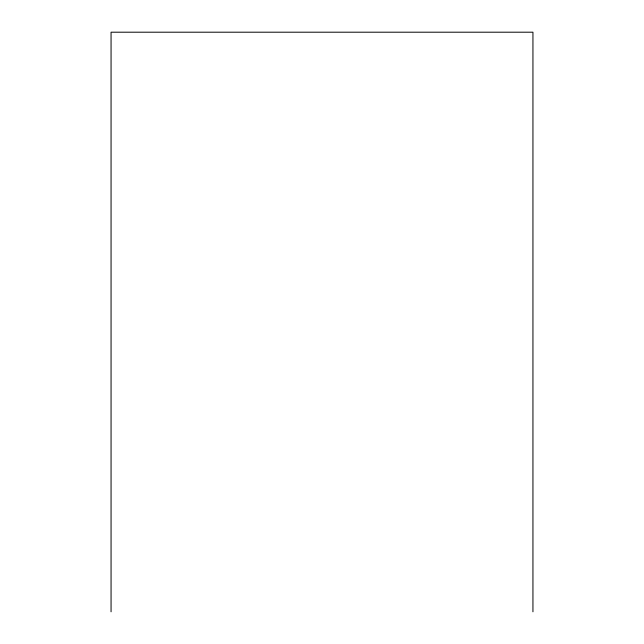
<?xml version="1.0" encoding="UTF-8"?>
<svg xmlns="http://www.w3.org/2000/svg" width="644" height="644" viewBox="0 0 644 644"><rect width="100%" height="100%" fill="white"/><g stroke="black" fill="none" stroke-linecap="round" stroke-linejoin="round"><path stroke-width="0.97" d="M532.942 611.8L532.942 32.2L111.058 32.2L111.058 611.8"/></g></svg>
